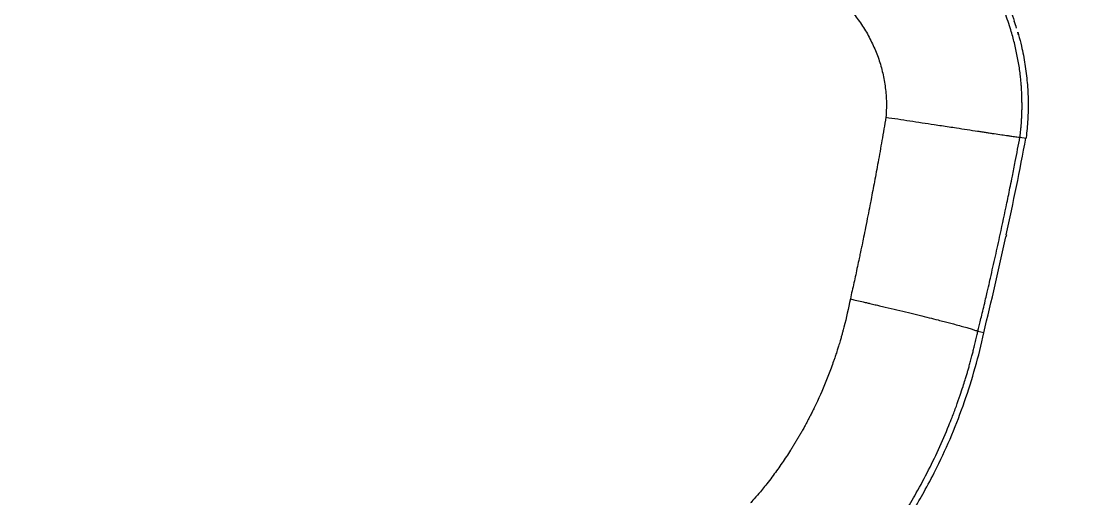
# Model space of a CAD drawing. Header units: millimetres. Extents: x 1145859089 to 1147511753, y -1047484727 to -1047247487.
# Drawn here: x 1146989655.5 to 1146989821.9, y -1047439438.1 to -1047439363.1 of the extents above; entities that cross this region are included whole.
import ezdxf
from ezdxf.xclip import XClip

# ---------------------------------------------------------------- set-up
doc = ezdxf.new("R2010")
doc.units = ezdxf.units.MM
doc.header["$LTSCALE"] = 100
doc.header["$MEASUREMENT"] = 0
doc.header["$XCLIPFRAME"] = 2
doc.layers.get('0').update_dxf_attribs({"linetype": 'CONTINUOUS'})
doc.layers.add('XREF', color=135, linetype='CONTINUOUS')
doc.layers.add('단지배치도$0$W240910', color=135, linetype='CONTINUOUS')

# ---------------------------------------------------------------- blocks, each defined once
blk = doc.blocks.new('단지배치도$0$zw$9902')
at = {"layer": '단지배치도$0$W240910', "linetype": 'ByBlock', "ltscale": 20}
for p, q in [((60073.38, -68012.01), (60074.33, -68012.16)), ((60071.21, -68027.5), (60071.17, -68027.65)), ((60071.24, -68027.36), (60071.21, -68027.5)), ((60067.69, -68042.77), (60066.75, -68042.55))]:
    blk.add_line(p, q, dxfattribs=at)
at = {"layer": '단지배치도$0$W240910'}
for radius in [11431.38, 11931.38]:
    blk.add_arc((57394.29, -57699.4), radius, 251.62775, 321.418131, dxfattribs=at)
at = {"layer": '단지배치도$0$W240910', "linetype": 'ByBlock', "ltscale": 20}
for centre, radius, start, end in [((60033.76, -68006.93), 40.9, 17.121, 18.7511), ((60033.82, -68006.91), 40.85, 15.6059, 17.1206), ((59475.99, -67898.36), 609.06, 347.77261, 349.23201), ((60036.83, -68007.27), 37.82, 352.5834, 352.7079), ((59475.99, -67898.36), 609.06, 346.28469, 347.74438), ((59978.58, -68023.38), 91.22, 330.1206, 331.1557), ((59979.71, -68024.04), 89.91, 329.1563, 330.1205)]:
    blk.add_arc(centre, radius, start, end, dxfattribs=at)
for points, knots in [([(60064.42, -67979.85), (60065.04, -67980.55), (60066.25, -67982.03), (60067.93, -67984.37), (60069.44, -67986.86), (60070.78, -67989.45), (60071.78, -67991.77), (60072.31, -67993.23), (60072.49, -67993.78)], [0, 0, 0, 0, 2.818129, 5.72738, 8.637394, 11.548194, 14.459629, 16.208132, 16.208132, 16.208132, 16.208132]), ([(60071.94, -67995.17), (60071.66, -67994.26), (60071.04, -67992.46), (60069.92, -67989.84), (60068.61, -67987.3), (60067.13, -67984.86), (60065.48, -67982.54), (60064.27, -67981.07), (60063.65, -67980.36)], [0, 0, 0, 0, 2.853469, 5.703771, 8.555362, 11.40842, 14.258114, 17.099784, 17.099784, 17.099784, 17.099784]), ([(60046.49, -67991.8), (60047.02, -67992.37), (60047.98, -67993.58), (60049.26, -67995.51), (60050.33, -67997.57), (60051.19, -67999.72), (60051.83, -68001.95), (60052.24, -68004.24), (60052.41, -68006.56), (60052.35, -68008.11), (60052.29, -68008.88)], [0, 0, 0, 0, 2.306734, 4.623026, 6.939053, 9.252315, 11.569258, 13.893668, 16.218986, 18.529866, 18.529866, 18.529866, 18.529866]), ([(60073.38, -68012.01), (60073.4, -68011.83), (60073.45, -68011.41), (60073.52, -68010.78), (60073.58, -68010.15), (60073.62, -68009.56), (60073.65, -68008.97), (60073.68, -68008.36), (60073.7, -68007.74), (60073.7, -68007.13), (60073.7, -68006.54), (60073.69, -68006), (60073.68, -68005.52), (60073.66, -68005.08), (60073.64, -68004.59), (60073.61, -68004.11), (60073.57, -68003.62), (60073.52, -68003.09), (60073.44, -68002.34), (60073.28, -68001.02), (60072.98, -67999.28), (60072.52, -67997.2), (60072.15, -67995.84), (60071.94, -67995.17)], [0, 0, 0, 0, 0.521798, 1.262919, 1.904362, 2.432366, 3.042987, 3.654111, 4.265656, 4.907204, 5.496883, 6.034562, 6.520155, 6.95361, 7.334902, 8.002069, 8.405257, 8.794376, 9.594705, 10.660753, 12.788191, 14.908924, 17.023309, 17.023309, 17.023309, 17.023309]), ([(60073.16, -67995.92), (60073.32, -67996.51), (60073.71, -67998.05), (60074.2, -68000.55), (60074.55, -68003.44), (60074.7, -68006.35), (60074.63, -68009.23), (60074.46, -68011.14), (60074.34, -68012.07)], [0, 0, 0, 0, 1.831835, 4.742714, 7.652956, 10.56241, 13.471104, 16.297154, 16.297154, 16.297154, 16.297154]), ([(60052.29, -68008.88), (60052.06, -68010.1), (60051.69, -68012.45), (60051.08, -68015.83), (60050.51, -68018.92), (60050.07, -68021.2), (60049.73, -68022.97), (60049.44, -68024.44), (60049.11, -68026.1), (60048.8, -68027.61), (60048.56, -68028.79), (60048.38, -68029.62), (60048.23, -68030.35), (60048.05, -68031.22), (60047.81, -68032.35), (60047.54, -68033.62), (60047.26, -68034.89), (60046.98, -68036.16), (60046.78, -68037.01), (60046.7, -68037.43)], [0, 0, 0, 0, 3.727966, 7.160478, 10.29711, 13.137388, 14.121714, 15.731792, 17.632242, 19.180911, 20.377958, 21.223552, 21.745349, 22.595576, 23.897695, 25.199644, 26.501416, 27.803016, 29.104454, 29.104454, 29.104454, 29.104454]), ([(60052.29, -68008.88), (60052.91, -68008.97), (60054.16, -68009.15), (60056.06, -68009.44), (60057.97, -68009.73), (60059.64, -68009.98), (60061.05, -68010.2), (60062.22, -68010.37), (60063.56, -68010.58), (60065.06, -68010.81), (60066.4, -68011.01), (60067.4, -68011.16), (60068.06, -68011.26), (60068.71, -68011.36), (60069.52, -68011.48), (60070.45, -68011.61), (60071.36, -68011.75), (60072.03, -68011.84), (60072.5, -68011.91), (60072.94, -68011.95), (60073.22, -68012.01), (60073.38, -68012.01)], [0, 0, 0, 0, 1.869455, 3.797382, 5.747121, 7.6791, 8.856054, 10.036909, 11.211556, 12.938311, 14.589164, 15.281506, 15.957978, 16.613938, 17.244651, 18.411305, 19.420803, 20.011778, 20.453254, 20.84609, 21.319991, 21.319991, 21.319991, 21.319991]), ([(60070.27, -68027.3), (60070.63, -68025.65), (60071.17, -68023.1), (60071.8, -68020.05), (60072.24, -68017.88), (60072.74, -68015.33), (60073.14, -68013.28), (60073.38, -68012.01)], [0, 0, 0, 0, 5.08195, 7.807414, 9.342913, 11.70911, 15.609667, 15.609667, 15.609667, 15.609667]), ([(60066.75, -68042.55), (60066.8, -68042.33), (60066.92, -68041.82), (60067.13, -68040.96), (60067.39, -68039.91), (60067.68, -68038.7), (60067.96, -68037.49), (60068.22, -68036.42), (60068.47, -68035.33), (60068.77, -68034.03), (60069.13, -68032.43), (60069.52, -68030.71), (60069.9, -68029), (60070.15, -68027.87), (60070.27, -68027.3)], [0, 0, 0, 0, 0.686602, 1.572468, 2.657669, 3.944452, 5.293878, 6.393904, 7.244414, 8.637183, 10.390715, 12.183478, 13.905966, 15.654396, 15.654396, 15.654396, 15.654396]), ([(60046.7, -68037.43), (60046.38, -68038.91), (60046.04, -68040.53), (60045.57, -68042.31), (60045.43, -68042.83), (60045.27, -68043.4), (60045.07, -68044.08), (60044.86, -68044.78), (60044.66, -68045.42), (60044.51, -68045.9), (60044.37, -68046.3), (60044.23, -68046.73), (60044, -68047.4), (60043.56, -68048.63), (60042.6, -68051.09), (60041.58, -68053.4), (60040.69, -68055.19), (60040.38, -68055.81), (60040.1, -68056.34), (60039.86, -68056.8), (60039.62, -68057.25), (60039.39, -68057.66), (60039.13, -68058.12), (60038.87, -68058.58), (60038.57, -68059.11), (60038.25, -68059.63), (60037.94, -68060.16), (60037.62, -68060.67), (60037.19, -68061.36), (60036.64, -68062.2), (60035.96, -68063.2), (60035.27, -68064.19), (60034.54, -68065.2), (60033.81, -68066.16), (60032.99, -68067.18), (60032.44, -68067.93), (60030.72, -68069.72), (60031.17, -68069.35)], [0, 0, 0, 0, 4.518138, 4.98761, 5.519291, 6.113066, 6.768875, 7.649409, 8.317802, 8.774307, 9.159361, 9.580814, 10.143028, 11.268688, 13.525753, 18.051297, 18.832091, 19.524161, 20.127712, 20.643007, 21.07032, 21.66195, 22.040052, 22.651282, 23.261655, 23.871211, 24.480004, 25.088098, 25.695569, 26.903457, 28.109964, 29.315847, 30.522095, 31.839608, 33.002428, 34.150196, 35.90749, 35.90749, 35.90749, 35.90749]), ([(60046.7, -68037.43), (60046.95, -68037.49), (60047.56, -68037.63), (60048.4, -68037.82), (60049.17, -68038), (60049.72, -68038.12), (60050.18, -68038.23), (60050.68, -68038.35), (60051.36, -68038.51), (60052.5, -68038.77), (60054.02, -68039.13), (60055.8, -68039.56), (60057.49, -68039.97), (60059.05, -68040.36), (60060.35, -68040.69), (60061.41, -68040.96), (60062.28, -68041.19), (60063.18, -68041.43), (60064.08, -68041.67), (60064.95, -68041.92), (60065.66, -68042.12), (60066.22, -68042.34), (60066.64, -68042.41), (60066.75, -68042.55)], [0, 0, 0, 0, 0.77239, 1.882234, 2.593554, 3.1513, 3.549162, 4.013506, 4.708113, 5.641626, 7.517969, 9.389761, 11.140689, 12.746223, 14.190557, 15.15895, 16.055317, 16.875233, 17.955021, 18.849888, 19.589823, 20.156184, 20.706385, 20.706385, 20.706385, 20.706385]), ([(60056.82, -68068.34), (60057.5, -68067.16), (60058.8, -68064.76), (60060.59, -68061.09), (60061.86, -68058.17), (60062.77, -68055.88), (60063.36, -68054.3), (60063.93, -68052.67), (60064.39, -68051.3), (60064.68, -68050.36), (60064.9, -68049.67), (60065.06, -68049.14), (60065.23, -68048.53), (60065.42, -68047.89), (60065.62, -68047.16), (60065.81, -68046.43), (60066, -68045.7), (60066.2, -68044.94), (60066.4, -68044.1), (60066.59, -68043.28), (60066.7, -68042.77), (60066.75, -68042.55)], [0, 0, 0, 0, 4.079477, 8.173509, 12.258182, 13.624922, 15.556668, 17.341206, 18.787337, 19.89692, 20.299669, 20.957982, 21.543963, 22.208089, 22.963843, 23.808245, 24.467429, 25.2359, 26.153896, 27.076101, 27.737024, 27.737024, 27.737024, 27.737024]), ([(60058.48, -68067.39), (60059.12, -68066.24), (60060.6, -68063.41), (60062.7, -68058.81), (60064.71, -68053.57), (60066.39, -68048.23), (60067.3, -68044.6), (60067.69, -68042.77)], [0, 0, 0, 0, 3.957199, 9.561944, 15.166688, 20.771431, 26.376179, 26.376179, 26.376179, 26.376179]), ([(60042.44, -68087.06), (60042.53, -68086.97), (60042.72, -68086.78), (60043.11, -68086.39), (60043.52, -68085.97), (60043.94, -68085.54), (60044.26, -68085.19), (60044.58, -68084.86), (60044.94, -68084.47), (60045.31, -68084.07), (60045.69, -68083.65), (60046.08, -68083.21), (60046.44, -68082.81), (60046.77, -68082.42), (60047.07, -68082.08), (60047.52, -68081.56), (60048.06, -68080.91), (60048.66, -68080.18), (60049.18, -68079.54), (60049.63, -68078.97), (60049.98, -68078.52), (60050.26, -68078.15), (60050.5, -68077.85), (60050.73, -68077.54), (60050.95, -68077.24), (60051.18, -68076.93), (60051.41, -68076.63), (60052.13, -68075.64), (60053.39, -68073.84), (60055.13, -68071.18), (60056.27, -68069.29), (60056.82, -68068.34)], [0, 0, 0, 0, 0.364712, 0.816026, 1.647545, 2.136878, 2.616944, 3.07875, 3.515096, 4.197461, 4.704629, 5.225353, 5.952016, 6.317413, 6.772418, 7.31695, 8.384317, 9.28608, 10.155054, 10.858087, 11.4787, 11.864184, 12.245075, 12.625956, 13.006823, 13.387674, 13.768505, 14.149315, 17.056546, 20.361245, 23.674338, 23.674338, 23.674338, 23.674338])]:
    blk.add_open_spline(points, degree=3, knots=knots, dxfattribs=at)
blk = doc.blocks.new('단지배치도')
blk.add_blockref('단지배치도$0$zw$9902', (141034.19, 142437.16))

msp = doc.modelspace()

# ---------------------------------------------------------------- block references
at = {"layer": 'XREF'}
ref = msp.add_blockref('단지배치도', (1146788705.034274, -1047513806.462535), dxfattribs=at)
XClip(ref).set_block_clipping_path([(72982.4064819524, 34919.7593965298), (360382.4067475507, 255319.7593436697)])

doc.saveas('drawing.dxf')
